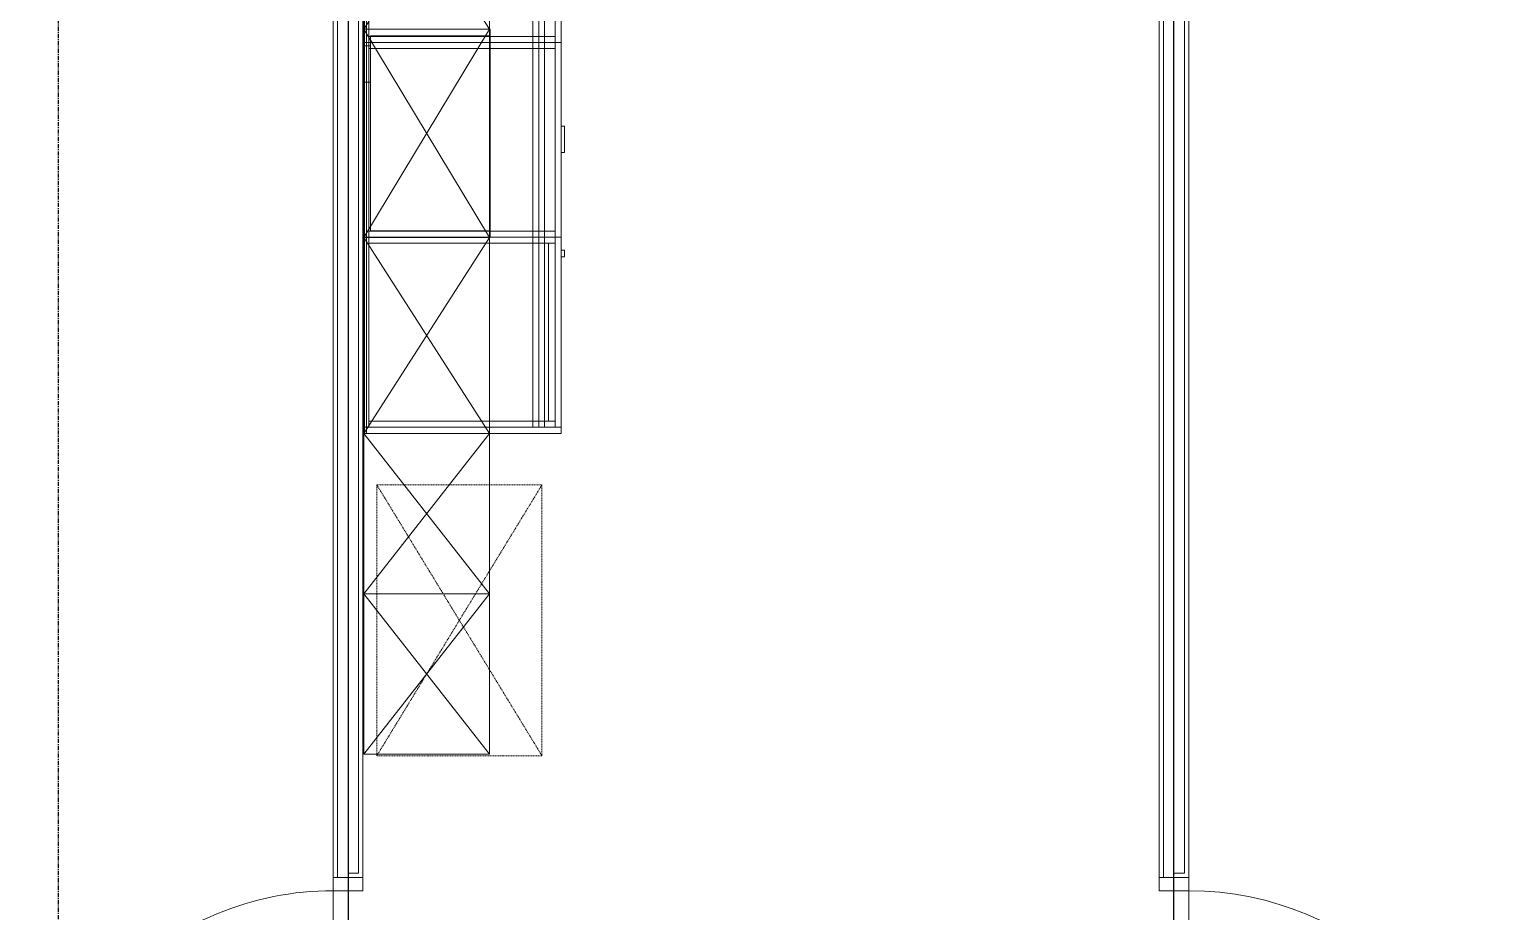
# Model space of a CAD drawing. Header units: millimetres. Extents: x -637480 to 299894, y -125373 to 39000.
# Drawn here: x 242600 to 247030, y 1376 to 4047 of the extents above; entities that cross this region are included whole.
import ezdxf

# ---------------------------------------------------------------- set-up
doc = ezdxf.new("R2010")
doc.units = ezdxf.units.MM
doc.linetypes.add('Xref building Toll$0$_SBA Dash - Loose', pattern=[5, 3, -2])
doc.linetypes.add('Xref building Toll$0$Grid Line', pattern=[22.225, 12.7, -3.175, 3.175, -3.175])
for name, color, linetype, lineweight in [('AM_BOR', 4, 'Continuous', 25), ('Xref building Toll$0$A-DETL', 90, 'Continuous', 9), ('Xref building Toll$0$A-DOOR', 31, 'Continuous', 9), ('Xref building Toll$0$A-DOOR-HDLN', 31, 'Continuous', 9), ('Xref building Toll$0$A-FLOR', 192, 'Continuous', 25), ('Xref building Toll$0$A-WALL', 113, 'Continuous', 9), ('Xref building Toll$0$I-FURN', 30, 'Continuous', 9), ('Xref building Toll$0$I-FURN-HDLN', 30, 'Continuous', 9)]:
    doc.layers.add(name, color=color, linetype=linetype, lineweight=lineweight)
doc.layers.add('Xref building Toll$0$S-GRID', color=8, linetype='Continuous')

# ---------------------------------------------------------------- blocks, each defined once
blk = doc.blocks.new('Xref building Toll$0$Toll Grids')
at = {"layer": 'Xref building Toll$0$S-GRID', "linetype": 'Xref building Toll$0$Grid Line'}
blk.add_line((242688, -125373.3), (242688, 36031.5), dxfattribs=at)
blk = doc.blocks.new('Xref building Toll$0$_SBA 1SWING SPDoor 01a - 920W x 2700H AD-1991720-MASTER GROUND FLOOR')
at = {"layer": 'Xref building Toll$0$A-DOOR'}
for p, q in [((460, 965), (420, 965)), ((420, 45), (420, 965)), ((460, 965), (460, 45)), ((-500, 45), (-500, 45)), ((-500, 45), (-500, -45)), ((-500, 45), (-460, 45)), ((-500, 45), (-460, 45)), ((-500, -45), (-500, 45)), ((-460, -45), (-460, 45)), ((-460, 45), (-460, 45)), ((-460, 45), (-460, -45)), ((460, 45), (420, 45)), ((460, 45), (460, -45)), ((500, 45), (460, 45)), ((460, 45), (460, 45)), ((460, 45), (500, 45)), ((460, -45), (460, 45)), ((500, -45), (500, 45)), ((500, 45), (500, 45)), ((500, 45), (500, -45)), ((-460, -45), (-500, -45)), ((-500, -45), (-500, -45)), ((-460, -45), (-500, -45)), ((-460, -45), (-460, -45)), ((460, -45), (500, -45)), ((460, -45), (460, -45)), ((500, -45), (460, -45)), ((500, -45), (500, -45))]:
    blk.add_line(p, q, dxfattribs=at)
blk.add_arc((460, 45), 920, 90, 180, dxfattribs=at)
at = {"layer": 'Xref building Toll$0$A-DOOR-HDLN'}
blk.add_line((-460, 45), (460, 45), dxfattribs=at)
blk = doc.blocks.new('Xref building Toll$0$_SBA 1SWING SPDoor 01a - 920W x 2700H AD-1991719-MASTER GROUND FLOOR')
at = {"layer": 'Xref building Toll$0$A-DOOR'}
for p, q in [((-500, -45), (-500, 45)), ((-460, 45), (-500, 45)), ((-500, 45), (-500, 45)), ((-460, 45), (-500, 45)), ((-500, 45), (-500, -45)), ((-460, 45), (-460, 45)), ((-460, 45), (-460, -45)), ((-460, -45), (-460, 45)), ((460, 45), (500, 45)), ((460, -45), (460, 45)), ((460, 45), (460, 45)), ((500, 45), (460, 45)), ((460, 45), (460, -45)), ((500, 45), (500, -45)), ((500, 45), (500, 45)), ((500, -45), (500, 45)), ((-500, -45), (-500, -45)), ((-500, -45), (-460, -45)), ((-500, -45), (-460, -45)), ((-460, -45), (-460, -45)), ((420, -45), (420, -965)), ((460, -45), (420, -45)), ((460, -965), (460, -45)), ((500, -45), (460, -45)), ((460, -45), (460, -45)), ((460, -45), (500, -45)), ((500, -45), (500, -45)), ((460, -965), (420, -965))]:
    blk.add_line(p, q, dxfattribs=at)
blk.add_arc((460, -45), 920, 180, 270, dxfattribs=at)
at = {"layer": 'Xref building Toll$0$A-DOOR-HDLN'}
blk.add_line((-460, -45), (460, -45), dxfattribs=at)
blk = doc.blocks.new('Xref building Toll$0$IVS-FURNITURE-Table Cabinet Frame1 - D600 H900 THK18_18 2-1902102-MASTER GROUND FLOOR')
at = {"layer": 'Xref building Toll$0$I-FURN'}
for p, q in [((2079.1, 600), (-2079.1, 600)), ((-2079.1, 600), (-2079.1, 600)), ((-2079.1, 600), (2079.1, 600)), ((-2079.1, 600), (-2079.1, 0)), ((-2079.1, 600), (-2079.1, 0)), ((2079.1, 600), (2079.1, 600)), ((2079.1, 0), (2079.1, 600)), ((2079.1, 600), (2079.1, 0)), ((2079.1, 0), (-2079.1, 0)), ((-2079.1, 0), (-2079.1, 0)), ((-2079.1, 0), (2079.1, 0)), ((2079.1, 0), (2079.1, 0))]:
    blk.add_line(p, q, dxfattribs=at)
blk = doc.blocks.new('Xref building Toll$0$IVS-FURNITURE-Table Cabinet With Sink - W1096 D600 H900 4-1108466-MASTER GROUND FLOOR')
at = {"layer": 'Xref building Toll$0$I-FURN'}
for p, q in [((548, 0), (-548, 0)), ((-548, 0), (-548, -18)), ((-548, -18), (-548, 0)), ((-548, 0), (548, 0)), ((-548, 0), (-548, 0)), ((548, 0), (-548, 0)), ((-548, 0), (-548, -582)), ((-548, -582), (-548, 0)), ((-548, 0), (548, 0)), ((-548, 0), (-548, 0)), ((548, -18), (548, 0)), ((548, 0), (548, -18)), ((548, 0), (548, 0)), ((548, -582), (548, 0)), ((548, 0), (548, -582)), ((548, 0), (548, 0)), ((-548, -18), (548, -18)), ((548, -18), (-548, -18)), ((-548, -18), (-548, -18)), ((-530, -582), (-530, -18)), ((-530, -18), (530, -18)), ((-530, -18), (-530, -18)), ((-530, -18), (530, -18)), ((-530, -582), (-530, -18)), ((530, -18), (530, -582)), ((530, -18), (530, -18)), ((530, -582), (530, -18)), ((548, -18), (548, -18)), ((548, -514), (-548, -514)), ((-548, -514), (-548, -532)), ((-548, -532), (-548, -514)), ((-548, -514), (548, -514)), ((-548, -514), (-548, -514)), ((548, -532), (548, -514)), ((548, -514), (548, -532)), ((548, -514), (548, -514)), ((-548, -532), (548, -532)), ((548, -532), (-548, -532)), ((-548, -532), (-548, -532)), ((548, -532), (-548, -532)), ((-548, -532), (-548, -550)), ((-548, -550), (-548, -532)), ((-548, -532), (548, -532)), ((-548, -532), (-548, -532)), ((-548, -550), (548, -550)), ((548, -550), (-548, -550)), ((-548, -550), (-548, -550)), ((548, -532), (548, -532)), ((548, -550), (548, -532)), ((548, -532), (548, -550)), ((548, -532), (548, -532)), ((548, -550), (548, -550)), ((0, -582), (-548, -582)), ((-548, -582), (-548, -582)), ((-548, -582), (0, -582)), ((-548, -582), (-548, -600)), ((-548, -582), (-548, -600)), ((-548, -582), (-530, -582)), ((548, -582), (-548, -582)), ((-548, -582), (-548, -582)), ((0, -600), (-548, -600)), ((-548, -600), (-548, -600)), ((-548, -600), (0, -600)), ((530, -582), (-530, -582)), ((-530, -582), (-530, -582)), ((-42.5, -600), (-57.5, -600)), ((-57.5, -600), (-57.5, -600)), ((-57.5, -600), (-42.5, -600)), ((-57.5, -600), (-57.5, -610)), ((-57.5, -600), (-57.5, -610)), ((-42.5, -610), (-57.5, -610)), ((-57.5, -610), (-57.5, -610)), ((-57.5, -610), (-42.5, -610)), ((-42.5, -600), (-42.5, -600)), ((-42.5, -610), (-42.5, -600)), ((-42.5, -600), (-42.5, -610)), ((-42.5, -610), (-42.5, -610)), ((548, -582), (0, -582)), ((0, -582), (0, -582)), ((0, -582), (548, -582)), ((0, -582), (0, -600)), ((0, -582), (0, -600)), ((0, -582), (0, -582)), ((0, -600), (0, -582)), ((0, -582), (0, -600)), ((548, -600), (0, -600)), ((0, -600), (0, -600)), ((0, -600), (548, -600)), ((0, -600), (0, -600)), ((57.5, -600), (42.5, -600)), ((42.5, -600), (42.5, -600)), ((42.5, -600), (57.5, -600)), ((42.5, -600), (42.5, -610)), ((42.5, -600), (42.5, -610)), ((57.5, -610), (42.5, -610)), ((42.5, -610), (42.5, -610)), ((42.5, -610), (57.5, -610)), ((57.5, -600), (57.5, -600)), ((57.5, -610), (57.5, -600)), ((57.5, -600), (57.5, -610)), ((57.5, -610), (57.5, -610)), ((530, -582), (548, -582)), ((530, -582), (530, -582)), ((548, -582), (548, -582)), ((548, -600), (548, -582)), ((548, -582), (548, -600)), ((548, -582), (548, -582)), ((548, -600), (548, -600))]:
    blk.add_line(p, q, dxfattribs=at)
blk = doc.blocks.new('Xref building Toll$0$IVS-FURNITURE-Table Cabinet Drawers1 - W589 D600 H900 3-1121459-MASTER GROUND FLOOR')
at = {"layer": 'Xref building Toll$0$I-FURN'}
for p, q in [((294.5, 0), (-294.5, 0)), ((-294.5, 0), (-294.5, -18)), ((-294.5, -18), (-294.5, 0)), ((-294.5, 0), (294.5, 0)), ((-294.5, 0), (-294.5, 0)), ((294.5, 0), (-294.5, 0)), ((-294.5, 0), (-294.5, -582)), ((-294.5, -582), (-294.5, 0)), ((-294.5, 0), (294.5, 0)), ((-294.5, 0), (-294.5, 0)), ((294.5, -18), (294.5, 0)), ((294.5, 0), (294.5, -18)), ((294.5, 0), (294.5, 0)), ((294.5, -582), (294.5, 0)), ((294.5, 0), (294.5, -582)), ((294.5, 0), (294.5, 0)), ((-294.5, -18), (294.5, -18)), ((294.5, -18), (-294.5, -18)), ((-294.5, -18), (-294.5, -18)), ((276.5, -18), (-276.5, -18)), ((-276.5, -18), (-276.5, -18)), ((-276.5, -18), (276.5, -18)), ((-276.5, -582), (-276.5, -18)), ((-276.5, -582), (-276.5, -18)), ((276.5, -18), (276.5, -18)), ((276.5, -18), (276.5, -582)), ((276.5, -582), (276.5, -18)), ((294.5, -18), (294.5, -18)), ((294.5, -514), (-294.5, -514)), ((-294.5, -514), (-294.5, -532)), ((-294.5, -532), (-294.5, -514)), ((-294.5, -514), (294.5, -514)), ((-294.5, -514), (-294.5, -514)), ((294.5, -532), (294.5, -514)), ((294.5, -514), (294.5, -532)), ((294.5, -514), (294.5, -514)), ((-294.5, -532), (294.5, -532)), ((294.5, -532), (-294.5, -532)), ((-294.5, -532), (-294.5, -532)), ((294.5, -532), (-294.5, -532)), ((-294.5, -532), (-294.5, -550)), ((-294.5, -550), (-294.5, -532)), ((-294.5, -532), (294.5, -532)), ((-294.5, -532), (-294.5, -532)), ((-294.5, -550), (294.5, -550)), ((294.5, -550), (-294.5, -550)), ((-294.5, -550), (-294.5, -550)), ((294.5, -532), (294.5, -532)), ((294.5, -550), (294.5, -532)), ((294.5, -532), (294.5, -550)), ((294.5, -532), (294.5, -532)), ((294.5, -550), (294.5, -550)), ((294.5, -582), (-294.5, -582)), ((-294.5, -582), (-294.5, -582)), ((-294.5, -582), (294.5, -582)), ((-294.5, -582), (-294.5, -600)), ((-294.5, -582), (-294.5, -600)), ((294.5, -582), (-294.5, -582)), ((-294.5, -582), (-294.5, -582)), ((-294.5, -582), (294.5, -582)), ((-294.5, -582), (-294.5, -600)), ((-294.5, -582), (-294.5, -600)), ((294.5, -582), (-294.5, -582)), ((-294.5, -582), (-294.5, -582)), ((-294.5, -582), (294.5, -582)), ((-294.5, -582), (-294.5, -600)), ((-294.5, -582), (-294.5, -600)), ((294.5, -582), (-294.5, -582)), ((-294.5, -582), (-294.5, -582)), ((-294.5, -582), (294.5, -582)), ((-294.5, -582), (-294.5, -600)), ((-294.5, -582), (-294.5, -600)), ((-294.5, -582), (294.5, -582)), ((294.5, -582), (-294.5, -582)), ((-294.5, -582), (-294.5, -582)), ((294.5, -600), (-294.5, -600)), ((-294.5, -600), (-294.5, -600)), ((-294.5, -600), (294.5, -600)), ((294.5, -600), (-294.5, -600)), ((-294.5, -600), (-294.5, -600)), ((-294.5, -600), (294.5, -600)), ((294.5, -600), (-294.5, -600)), ((-294.5, -600), (-294.5, -600)), ((-294.5, -600), (294.5, -600)), ((294.5, -600), (-294.5, -600)), ((-294.5, -600), (-294.5, -600)), ((-294.5, -600), (294.5, -600)), ((-276.5, -582), (276.5, -582)), ((276.5, -582), (-276.5, -582)), ((-276.5, -582), (-276.5, -582)), ((41.7, -600), (-38.3, -600)), ((-38.3, -600), (-38.3, -600)), ((-38.3, -600), (41.7, -600)), ((41.7, -600), (-38.3, -600)), ((-38.3, -600), (-38.3, -600)), ((-38.3, -600), (41.7, -600)), ((41.7, -600), (-38.3, -600)), ((-38.3, -600), (-38.3, -600)), ((-38.3, -600), (41.7, -600)), ((41.7, -600), (-38.3, -600)), ((-38.3, -600), (-38.3, -600)), ((-38.3, -600), (41.7, -600)), ((-38.3, -600), (-38.3, -610)), ((-38.3, -600), (-38.3, -610)), ((-38.3, -600), (-38.3, -610)), ((-38.3, -600), (-38.3, -610)), ((-38.3, -600), (-38.3, -610)), ((-38.3, -600), (-38.3, -610)), ((-38.3, -600), (-38.3, -610)), ((-38.3, -600), (-38.3, -610)), ((41.7, -610), (-38.3, -610)), ((-38.3, -610), (-38.3, -610)), ((-38.3, -610), (41.7, -610)), ((41.7, -610), (-38.3, -610)), ((-38.3, -610), (-38.3, -610)), ((-38.3, -610), (41.7, -610)), ((41.7, -610), (-38.3, -610)), ((-38.3, -610), (-38.3, -610)), ((-38.3, -610), (41.7, -610)), ((41.7, -610), (-38.3, -610)), ((-38.3, -610), (-38.3, -610)), ((-38.3, -610), (41.7, -610)), ((41.7, -600), (41.7, -600)), ((41.7, -600), (41.7, -600)), ((41.7, -600), (41.7, -600)), ((41.7, -600), (41.7, -600)), ((41.7, -610), (41.7, -600)), ((41.7, -600), (41.7, -610)), ((41.7, -610), (41.7, -600)), ((41.7, -600), (41.7, -610)), ((41.7, -610), (41.7, -600)), ((41.7, -600), (41.7, -610)), ((41.7, -610), (41.7, -600)), ((41.7, -600), (41.7, -610)), ((41.7, -610), (41.7, -610)), ((41.7, -610), (41.7, -610)), ((41.7, -610), (41.7, -610)), ((41.7, -610), (41.7, -610)), ((276.5, -582), (276.5, -582)), ((294.5, -582), (294.5, -582)), ((294.5, -600), (294.5, -582)), ((294.5, -582), (294.5, -600)), ((294.5, -582), (294.5, -582)), ((294.5, -600), (294.5, -582)), ((294.5, -582), (294.5, -600)), ((294.5, -582), (294.5, -582)), ((294.5, -600), (294.5, -582)), ((294.5, -582), (294.5, -600)), ((294.5, -582), (294.5, -582)), ((294.5, -600), (294.5, -582)), ((294.5, -582), (294.5, -600)), ((294.5, -582), (294.5, -582)), ((294.5, -600), (294.5, -600)), ((294.5, -600), (294.5, -600)), ((294.5, -600), (294.5, -600)), ((294.5, -600), (294.5, -600))]:
    blk.add_line(p, q, dxfattribs=at)
blk = doc.blocks.new('Xref building Toll$0$IVS-FURNITURE-Open Cabinet with Power Outlet Hole - W620 D380 H520 3-1108469-MASTER GROUND FLOOR')
at = {"layer": 'Xref building Toll$0$I-FURN'}
for p, q in [((315, 380), (-315, 380)), ((-315, 380), (-315, 0)), ((-315, 0), (-315, 380)), ((-315, 380), (315, 380)), ((-315, 380), (-315, 380)), ((-295, 380), (-295, 380)), ((-295, 380), (295, 380)), ((295, 380), (-295, 380)), ((-295, 18), (-295, 380)), ((-295, 18), (-295, 380)), ((295, 380), (295, 380)), ((295, 380), (295, 18)), ((295, 18), (295, 380)), ((315, 0), (315, 380)), ((315, 380), (315, 0)), ((315, 380), (315, 380)), ((-315, 0), (315, 0)), ((315, 0), (-315, 0)), ((-315, 0), (-315, 0)), ((295, 18), (-295, 18)), ((-295, 18), (-295, 18)), ((-295, 18), (295, 18)), ((-265, 18), (-265, 18)), ((-265, 18), (-155, 18)), ((-155, 18), (-265, 18)), ((-265, 0), (-265, 18)), ((-265, 0), (-265, 18)), ((-155, 0), (-265, 0)), ((-265, 0), (-265, 0)), ((-265, 0), (-155, 0)), ((-155, 18), (-155, 18)), ((-155, 18), (-155, 0)), ((-155, 0), (-155, 18)), ((-155, 0), (-155, 0)), ((295, 18), (295, 18)), ((315, 0), (315, 0))]:
    blk.add_line(p, q, dxfattribs=at)
blk = doc.blocks.new('Xref building Toll$0$IVS-FURNITURE-Hung Cabinet 2 Adjustable Shelves - D380 W594 H900 A-704827-MASTER GROUND FLOOR')
at = {"layer": 'Xref building Toll$0$I-FURN-HDLN'}
for p, q in [((-297, 0), (297, -380)), ((-297, -380), (-297, 0)), ((-297, 0), (297, 0)), ((297, 0), (297, -380)), ((-297, -380), (297, 0)), ((297, -380), (-297, -380))]:
    blk.add_line(p, q, dxfattribs=at)
blk = doc.blocks.new('Xref building Toll$0$IVS-FURNITURE-Hung Cabinet 2 Adjustable Shelves - D380 W485 H680 A 3-1122472-MASTER GROUND FLOOR')
at = {"layer": 'Xref building Toll$0$I-FURN-HDLN'}
for p, q in [((-242.5, -380), (242.5, 0)), ((-242.5, 0), (242.5, -380)), ((-242.5, -380), (-242.5, 0)), ((-242.5, 0), (242.5, 0)), ((242.5, 0), (242.5, -380)), ((242.5, -380), (-242.5, -380))]:
    blk.add_line(p, q, dxfattribs=at)
blk = doc.blocks.new('Xref building Toll$0$IVS-FURNITURE-Hung Cabinet 2 Adjustable Shelves - D380 W485 H680 A 3-1122482-MASTER GROUND FLOOR')
at = {"layer": 'Xref building Toll$0$I-FURN-HDLN'}
for p, q in [((-242.5, 380), (242.5, 0)), ((-242.5, 0), (242.5, 380)), ((242.5, 380), (-242.5, 380)), ((-242.5, 380), (-242.5, 0)), ((242.5, 0), (242.5, 380)), ((-242.5, 0), (242.5, 0))]:
    blk.add_line(p, q, dxfattribs=at)
blk = doc.blocks.new('Xref building Toll$0$IVS-FURNITURE-Hung Cabinet 1 Adjustable Shelves - D380 W630 H515-1108472-MASTER GROUND FLOOR')
at = {"layer": 'Xref building Toll$0$I-FURN-HDLN'}
for p, q in [((-315, 380), (315, 0)), ((-315, 0), (315, 380)), ((315, 380), (-315, 380)), ((-315, 380), (-315, 0)), ((315, 0), (315, 380)), ((-315, 0), (315, 0))]:
    blk.add_line(p, q, dxfattribs=at)
blk = doc.blocks.new('Xref building Toll$0$IVS-FURNITURE-Table Cabinet 2 Adjustable Shelf-No Table Top _ Back Panel-Rectangle Handle - W575 D600 H900-704863-MASTER GROUND FLOOR')
at = {"layer": 'Xref building Toll$0$I-FURN'}
for p, q in [((287.5, 0), (-287.5, 0)), ((-287.5, 0), (-287.5, -18)), ((-287.5, -18), (-287.5, 0)), ((-287.5, 0), (287.5, 0)), ((-287.5, 0), (-287.5, 0)), ((287.5, 0), (-287.5, 0)), ((-287.5, 0), (-287.5, -582)), ((-287.5, -582), (-287.5, 0)), ((-287.5, 0), (287.5, 0)), ((-287.5, 0), (-287.5, 0)), ((287.5, -18), (287.5, 0)), ((287.5, 0), (287.5, -18)), ((287.5, 0), (287.5, 0)), ((287.5, -582), (287.5, 0)), ((287.5, 0), (287.5, -582)), ((287.5, 0), (287.5, 0)), ((-287.5, -18), (287.5, -18)), ((287.5, -18), (-287.5, -18)), ((-287.5, -18), (-287.5, -18)), ((269.5, -18), (-269.5, -18)), ((-269.5, -18), (-269.5, -562)), ((-269.5, -562), (-269.5, -18)), ((-269.5, -18), (269.5, -18)), ((-269.5, -18), (-269.5, -18)), ((269.5, -18), (-269.5, -18)), ((-269.5, -18), (-269.5, -562)), ((-269.5, -562), (-269.5, -18)), ((-269.5, -18), (269.5, -18)), ((-269.5, -18), (-269.5, -18)), ((269.5, -18), (-269.5, -18)), ((-269.5, -18), (-269.5, -18)), ((-269.5, -18), (269.5, -18)), ((-269.5, -582), (-269.5, -18)), ((-269.5, -582), (-269.5, -18)), ((269.5, -562), (269.5, -18)), ((269.5, -18), (269.5, -562)), ((269.5, -18), (269.5, -18)), ((269.5, -562), (269.5, -18)), ((269.5, -18), (269.5, -562)), ((269.5, -18), (269.5, -18)), ((269.5, -18), (269.5, -18)), ((269.5, -18), (269.5, -582)), ((269.5, -582), (269.5, -18)), ((287.5, -18), (287.5, -18)), ((287.5, -514), (-287.5, -514)), ((-287.5, -514), (-287.5, -532)), ((-287.5, -532), (-287.5, -514)), ((-287.5, -514), (287.5, -514)), ((-287.5, -514), (-287.5, -514)), ((287.5, -532), (287.5, -514)), ((287.5, -514), (287.5, -532)), ((287.5, -514), (287.5, -514)), ((-287.5, -532), (287.5, -532)), ((287.5, -532), (-287.5, -532)), ((-287.5, -532), (-287.5, -532)), ((287.5, -532), (-287.5, -532)), ((-287.5, -532), (-287.5, -550)), ((-287.5, -550), (-287.5, -532)), ((-287.5, -532), (287.5, -532)), ((-287.5, -532), (-287.5, -532)), ((-287.5, -550), (287.5, -550)), ((287.5, -550), (-287.5, -550)), ((-287.5, -550), (-287.5, -550)), ((-269.5, -562), (269.5, -562)), ((269.5, -562), (-269.5, -562)), ((-269.5, -562), (-269.5, -562)), ((-269.5, -562), (269.5, -562)), ((269.5, -562), (-269.5, -562)), ((-269.5, -562), (-269.5, -562)), ((269.5, -562), (269.5, -562)), ((269.5, -562), (269.5, -562)), ((287.5, -532), (287.5, -532)), ((287.5, -550), (287.5, -532)), ((287.5, -532), (287.5, -550)), ((287.5, -532), (287.5, -532)), ((287.5, -550), (287.5, -550)), ((-287.5, -582), (287.5, -582)), ((287.5, -582), (-287.5, -582)), ((-287.5, -582), (-287.5, -582)), ((287.5, -582), (-287.5, -582)), ((-287.5, -582), (-287.5, -582)), ((-287.5, -582), (287.5, -582)), ((-287.5, -582), (-287.5, -600)), ((-287.5, -582), (-287.5, -600)), ((287.5, -600), (-287.5, -600)), ((-287.5, -600), (-287.5, -600)), ((-287.5, -600), (287.5, -600)), ((-269.5, -582), (269.5, -582)), ((269.5, -582), (-269.5, -582)), ((-269.5, -582), (-269.5, -582)), ((247.5, -600), (227.5, -600)), ((227.5, -600), (227.5, -600)), ((227.5, -600), (247.5, -600)), ((227.5, -600), (227.5, -610)), ((227.5, -600), (227.5, -610)), ((247.5, -610), (227.5, -610)), ((227.5, -610), (227.5, -610)), ((227.5, -610), (247.5, -610)), ((247.5, -600), (247.5, -600)), ((247.5, -610), (247.5, -600)), ((247.5, -600), (247.5, -610)), ((247.5, -610), (247.5, -610)), ((269.5, -582), (269.5, -582)), ((287.5, -582), (287.5, -582)), ((287.5, -582), (287.5, -582)), ((287.5, -600), (287.5, -582)), ((287.5, -582), (287.5, -600)), ((287.5, -600), (287.5, -600))]:
    blk.add_line(p, q, dxfattribs=at)
blk = doc.blocks.new('Xref building Toll')
at = {"layer": 'Xref building Toll$0$A-DETL', "linetype": 'Xref building Toll$0$_SBA Dash - Loose'}
for p, q in [((243652, 1848.3), (243652, 2668.3)), ((243652, 2668.3), (244152, 2668.3)), ((243652, 1848.3), (244152, 2668.3)), ((243652, 2668.3), (244152, 1848.3)), ((244152, 2668.3), (244152, 1848.3)), ((244152, 1848.3), (243652, 1848.3))]:
    blk.add_line(p, q, dxfattribs=at)
at = {"layer": 'Xref building Toll$0$A-FLOR'}
for p, q in [((243565, 7046.5), (243565, 0)), ((246065, 0), (246065, 7046.5))]:
    blk.add_line(p, q, dxfattribs=at)
at = {"layer": 'Xref building Toll$0$A-WALL', "lineweight": 18}
for p, q in [((243520, 7091.5), (243520, 1480)), ((243610, 1480), (243610, 7001.5)), ((246020, 7001.5), (246020, 1480)), ((246110, 1480), (246110, 7001.5)), ((243520, 1480), (243610, 1480)), ((246020, 1480), (246110, 1480))]:
    blk.add_line(p, q, dxfattribs=at)
at = {"layer": 'Xref building Toll$0$A-WALL'}
for p, q in [((243533, 1480), (243533, 7078.5)), ((243597, 1493), (243597, 7014.5)), ((243615, 7001.5), (243615, 2823.3)), ((243621, 7001.5), (243621, 2823.3)), ((246033, 1480), (246033, 7014.5)), ((246097, 1493), (246097, 7014.5)), ((243621, 2823.3), (243615, 2823.3)), ((243565, 1493), (243597, 1493)), ((246065, 1493), (246097, 1493))]:
    blk.add_line(p, q, dxfattribs=at)
blk.add_blockref('Xref building Toll$0$Toll Grids', (0, 0))
at = {"layer": 'Xref building Toll$0$A-DOOR', "rotation": 270}
for name, p in [('Xref building Toll$0$_SBA 1SWING SPDoor 01a - 920W x 2700H AD-1991719-MASTER GROUND FLOOR', (243565, 980)), ('Xref building Toll$0$_SBA 1SWING SPDoor 01a - 920W x 2700H AD-1991720-MASTER GROUND FLOOR', (246065, 980))]:
    blk.add_blockref(name, p, dxfattribs=at)
at = {"layer": 'Xref building Toll$0$I-FURN'}
for name, p, rotation in [('Xref building Toll$0$IVS-FURNITURE-Table Cabinet Frame1 - D600 H900 THK18_18 2-1902102-MASTER GROUND FLOOR', (243610, 4902.5), 270.0000000000005), ('Xref building Toll$0$IVS-FURNITURE-Table Cabinet With Sink - W1096 D600 H900 4-1108466-MASTER GROUND FLOOR', (243610, 4555.3), 89.99999999999991), ('Xref building Toll$0$IVS-FURNITURE-Hung Cabinet 2 Adjustable Shelves - D380 W594 H900 A-704827-MASTER GROUND FLOOR', (243612.7, 4344.3), 90.00000000000001), ('Xref building Toll$0$IVS-FURNITURE-Hung Cabinet 1 Adjustable Shelves - D380 W630 H515-1108472-MASTER GROUND FLOOR', (243612.7, 3732.3), 270), ('Xref building Toll$0$IVS-FURNITURE-Open Cabinet with Power Outlet Hole - W620 D380 H520 3-1108469-MASTER GROUND FLOOR', (243615, 3732.3), 270), ('Xref building Toll$0$IVS-FURNITURE-Table Cabinet Drawers1 - W589 D600 H900 3-1121459-MASTER GROUND FLOOR', (243610, 3712.8), 89.99999999999991), ('Xref building Toll$0$IVS-FURNITURE-Table Cabinet 2 Adjustable Shelf-No Table Top _ Back Panel-Rectangle Handle - W575 D600 H900-704863-MASTER GROUND FLOOR', (243610, 3130.8), 90.00000000000024), ('Xref building Toll$0$IVS-FURNITURE-Hung Cabinet 2 Adjustable Shelves - D380 W594 H900 A-704827-MASTER GROUND FLOOR', (243612.7, 3120.3), 90.00000000000001), ('Xref building Toll$0$IVS-FURNITURE-Hung Cabinet 2 Adjustable Shelves - D380 W485 H680 A 3-1122482-MASTER GROUND FLOOR', (243612.7, 2580.8), 270), ('Xref building Toll$0$IVS-FURNITURE-Hung Cabinet 2 Adjustable Shelves - D380 W485 H680 A 3-1122472-MASTER GROUND FLOOR', (243612.7, 2095.8), 90.00000000000001)]:
    blk.add_blockref(name, p, dxfattribs=dict(at, rotation=rotation))

msp = doc.modelspace()

# ---------------------------------------------------------------- block references
at = {"layer": 'AM_BOR'}
msp.add_blockref('Xref building Toll', (0, 0), dxfattribs=at)

doc.saveas('drawing.dxf')
